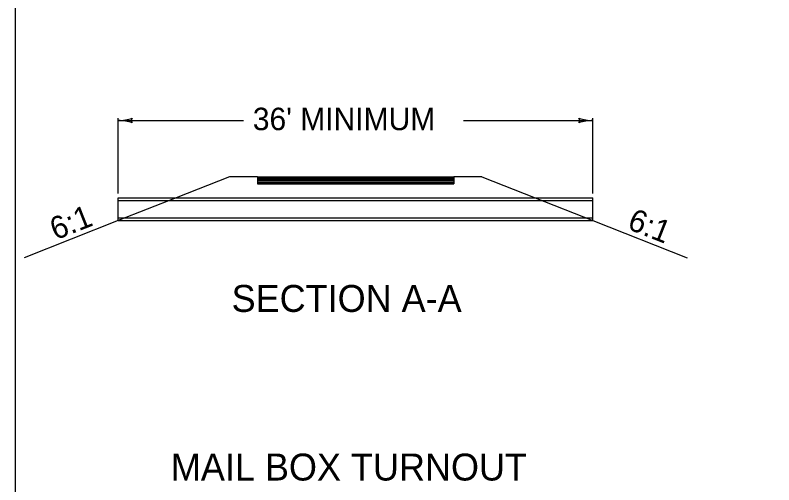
# Model space of a CAD drawing. Extents: x 997.6 to 1037.5, y 998.9 to 1023.
# Drawn here: x 1007 to 1013.76, y 1010.59 to 1014.78 of the extents above; entities that cross this region are included whole.
import ezdxf

# ---------------------------------------------------------------- set-up
doc = ezdxf.new("R2010")
doc.units = 0
for name, color, linetype in [('Level 1', 7, 'Continuous'), ('Level 10', 7, 'Continuous'), ('Level 11', 7, 'Continuous')]:
    doc.layers.add(name, color=color, linetype=linetype)

msp = doc.modelspace()

# ---------------------------------------------------------------- linework, layer by layer
at = {"layer": 'Level 1'}
for p, q in [((1007.9188, 1013.1895), (1007.9188, 1013.86)), ((1007.9188, 1013.8376), (1009.0361, 1013.8376)), ((1010.9953, 1013.8376), (1012.1498, 1013.8376)), ((1012.1498, 1013.1895), (1012.1498, 1013.86)), ((1009.1593, 1013.3376), (1008.9093, 1013.3376)), ((1009.1593, 1013.3376), (1010.9093, 1013.3376)), ((1009.1593, 1013.3376), (1009.1593, 1013.2751)), ((1009.1593, 1013.326), (1010.9093, 1013.326)), ((1009.1593, 1013.314), (1010.9093, 1013.314)), ((1009.1593, 1013.2999), (1010.9093, 1013.2999)), ((1009.1593, 1013.2858), (1010.9093, 1013.2858)), ((1011.1593, 1013.3376), (1010.9093, 1013.3376)), ((1010.9093, 1013.3376), (1010.9093, 1013.2751)), ((1009.1593, 1013.2751), (1010.9093, 1013.2751)), ((1007.9188, 1013.1501), (1012.1498, 1013.1501)), ((1007.9188, 1012.947), (1007.9188, 1013.1501)), ((1012.1498, 1012.947), (1012.1498, 1013.1501)), ((1007.9188, 1013.1267), (1012.1498, 1013.1267)), ((1007.9188, 1012.9704), (1012.1498, 1012.9704)), ((1007.9188, 1012.947), (1012.1498, 1012.947))]:
    msp.add_line(p, q, dxfattribs=at)
for centre, radius, start, end in [((1007.9188, 1014.2282), 0.3906, 269.98778, 270), ((1007.9188, 1014.2282), 0.3906, 270, 288.66878), ((1007.9188, 1013.447), 0.3906, 71.34716, 89.99389), ((1008.0674, 1013.8375), 0.0312, 138.7746, 220.89129), ((1012.0013, 1013.8376), 0.0312, 318.7746, 40.89129), ((1012.1498, 1013.447), 0.3906, 90, 108.66878), ((1012.1498, 1014.2282), 0.3906, 251.34716, 269.99389), ((1012.1498, 1013.447), 0.3906, 89.98778, 90)]:
    msp.add_arc(centre, radius, start, end, dxfattribs=at)
at = {"layer": 'Level 10'}
msp.add_line((1007, 1021.5), (1007, 1000.5), dxfattribs=at)
at = {"layer": 'Level 11'}
for p, q in [((1008.9093, 1013.3376), (1008.4338, 1013.1501)), ((1011.1593, 1013.3376), (1011.6348, 1013.1501)), ((1008.4338, 1013.1501), (1007.9188, 1012.947)), ((1011.6348, 1013.1501), (1012.1498, 1012.947)), ((1007.9188, 1012.947), (1007.0792, 1012.6159)), ((1012.1498, 1012.947), (1012.9895, 1012.6159))]:
    msp.add_line(p, q, dxfattribs=at)
msp.add_lwpolyline([(1007, 1000.5), (1035.5, 1000.5), (1035.5, 1021.5), (1007, 1021.5)], close=True, dxfattribs=at)

# ---------------------------------------------------------------- texts
at = {"layer": 'Level 1'}
for s, height, p in [("36' MINIMUM", 0.2, (1009.118, 1013.752)), ('SECTION A-A', 0.24, (1008.9288, 1012.1336)), ('MAIL BOX TURNOUT', 0.24, (1008.3876, 1010.6322))]:
    msp.add_text(s, height=height, dxfattribs=at).set_placement(p)
for rotation, p in [(21.54169, (1007.3595, 1012.7703)), (338.45831, (1012.4464, 1012.876))]:
    msp.add_text('6:1', height=0.2, rotation=rotation, dxfattribs=at).set_placement(p)

doc.saveas('drawing.dxf')
